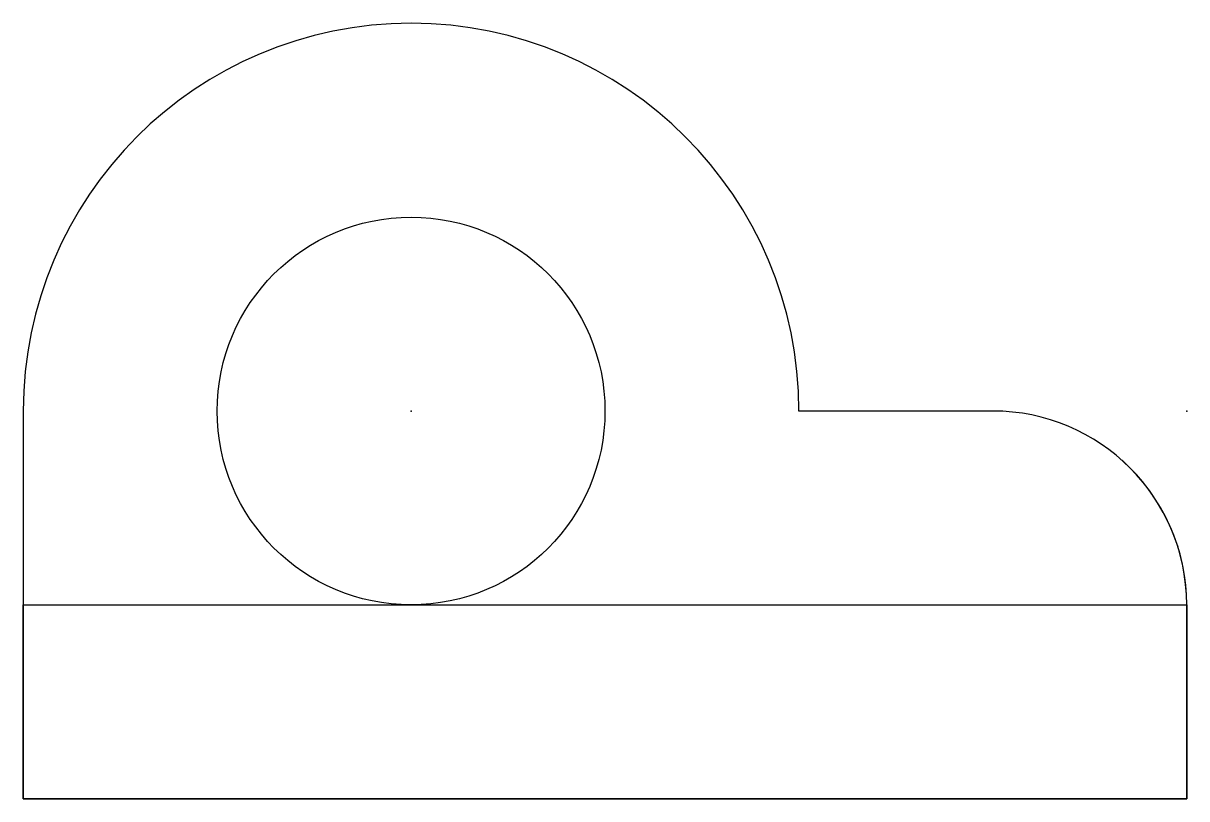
# Model space of a CAD drawing. Header units: centimetres. Extents: x -2 to 4, y -2 to 2.
import ezdxf

# ---------------------------------------------------------------- set-up
doc = ezdxf.new("R2010")
doc.units = ezdxf.units.CM
doc.header["$MEASUREMENT"] = 0
doc.layers.add('Drawing 3 v1_Sketch1', color=7, linetype='Continuous')
doc.layers.add('Drawing 3 v1_Sketch2', color=7, linetype='Continuous')

msp = doc.modelspace()

# ---------------------------------------------------------------- linework, layer by layer
at = {"layer": 'Drawing 3 v1_Sketch1'}
for p, q in [((-2, 0), (-2, -2)), ((3, 0), (2, 0)), ((4, -2), (4, -1)), ((-2, -2), (4, -2))]:
    msp.add_line(p, q, dxfattribs=at)
msp.add_circle((0, 0), 1, dxfattribs=at)
for centre, radius, end in [((0, 0), 2, 180), ((3, -1), 1, 90), ((3, -1), 1, 48.21783)]:
    msp.add_arc(centre, radius, 0, end, dxfattribs=at)
for p in [(0, 0), (4, 0)]:
    msp.add_point(p, dxfattribs=at)
at = {"layer": 'Drawing 3 v1_Sketch2'}
for p, q in [((-2, 0, 2), (-2, -2, 2)), ((3, 0, 2), (2, 0, 2)), ((-2, -2, 2), (-2, -1, 2)), ((-2, -1, 2), (4, -1, 2)), ((4, -2, 2), (4, -1, 2)), ((4, -1, 2), (4, -2, 2)), ((4, -2, 2), (-2, -2, 2)), ((-2, -2, 2), (4, -2, 2))]:
    msp.add_line(p, q, dxfattribs=at)
msp.add_circle((0, 0, 2), 1, dxfattribs=at)
for centre, radius, end in [((0, 0, 2), 2, 180), ((3, -1, 2), 1, 90)]:
    msp.add_arc(centre, radius, 0, end, dxfattribs=at)
msp.add_point((0, 0, 2), dxfattribs=at)

doc.saveas('drawing.dxf')
